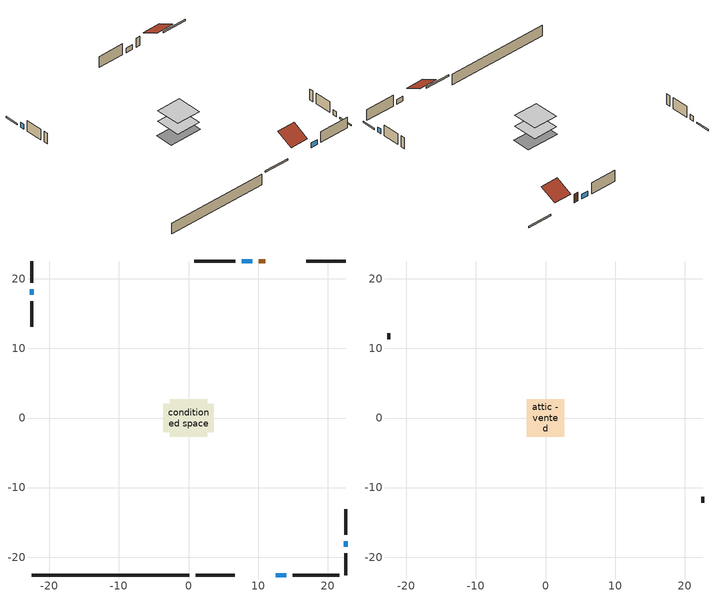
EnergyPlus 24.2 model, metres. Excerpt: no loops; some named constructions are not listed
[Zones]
conditioned space
 floor adiabatic (AdiabaticFloorConstruction): -2.71,-2.71 -2.71,2.71 2.71,2.71 2.71,-2.71 z0.3
 floor foundation (Slab1 construction): -3.64,-2.02 -3.64,2.02 3.64,2.02 3.64,-2.02 z-2.13
 wall outside (RimJoist1 construction): 1.01,-22.56 6.62,-22.56 z0.3:0.61
 wall outside (RimJoist2 construction): -22.56,22.56 -22.56,19.45 z0.3:0.61
 wall outside (RimJoist3 construction): 22.56,22.56 16.95,22.56 z0.3:0.61
 wall outside (RimJoist4 construction): 22.56,-22.56 22.56,-19.45 z0.3:0.61
 wall outside (AdiabaticWallConstruction 1): 11.04,22.56 10.12,22.56 z0.3:2.34
 wall outside (AdiabaticWallConstruction): 12.54,-22.56 14.08,-22.56 / 9.2,22.56 7.65,22.56 z0.3:1.34; -22.56,18.53 -22.56,17.71 / 22.56,-18.53 22.56,-17.71 z0.3:1.4
 wall outside (Wall1 construction): 15.01,-22.56 21.63,-22.56 z0.3:2.74
 wall outside (Wall2 construction): -22.56,16.78 -22.56,13.1 z0.3:2.74
 wall outside (Wall3 construction): 6.72,22.56 0.86,22.56 z0.3:2.74
 wall outside (Wall4 construction): 22.56,-16.78 22.56,-13.1 z0.3:2.74
 wall foundation (FoundationWall1 construction): -22.56,-22.56 0.08,-22.56 z-2.13:0.3
 window (WindowConstruction): 12.54,-22.56 14.08,-22.56 z0.3:1.34
 window (WindowConstruction 1): -22.56,18.52 -22.56,17.71 z0.3:1.4
 window (WindowConstruction 2): 9.2,22.56 7.65,22.56 z0.3:1.34
 window (WindowConstruction 3): 22.56,-18.52 22.56,-17.71 z0.3:1.4
 door (Door): 11.04,22.56 10.12,22.56 z0.3:2.34
 ceiling adiabatic (AdiabaticFloorConstruction): 2.71,-2.71 2.71,2.71 -2.71,2.71 -2.71,-2.71 z0.3
attic - vented
 floor to conditioned space (Floor1 construction Reversed): -2.71,-2.71 -2.71,2.71 2.71,2.71 2.71,-2.71 z2.74
 wall outside (Wall5 construction): -22.56,12.17 -22.56,11.33 z0.3:2.74
 wall outside (Wall6 construction): 22.56,-12.17 22.56,-11.33 z0.3:2.74
 roof outside (Roof1 construction): 11.61,-22.56,2.74 11.61,-18.93,4.56 7.55,-18.93,4.56 7.55,-22.56,2.74
 roof outside (Roof2 construction): 11.97,22.56,2.74 11.97,18.93,4.56 16.03,18.93,4.56 16.03,22.56,2.74
[Material] Roughness=Rough; Thermal Absorptance=0.9
Name | Thickness {m} | Conductivity {W/m-K} | Density {kg/m3} | Specific Heat {J/kg-K} | Solar Absorptance | Visible Absorptance
ceiling loosefill ins | 0.0846667 | 0.0480833 | 16.02 | 1046.75 | 0.7 | 0.7
ceiling stud and cavity | 0.1397 | 0.0920385 | 65.682 | 1177.47 | 0.7 | 0.7
gypsum board | 0.0127 | 0.160291 | 801 | 837.4 | 0.6 | 0.6
[Construction]
Floor1 construction: ceiling loosefill ins, ceiling stud and cavity, gypsum board
[Schedule:Day:Interval]
exterior lighting schedule day 10: No, 01:00, 0.552381, 03:00, 0.510952, 05:00, 0.483333, 06:00, 0.538571, 07:00, 0.607619, 08:00, 0.56619, 09:00, 0.428095, 10:00, 0.345238, 12:00, 0.331429, 13:00, 0.345238, 14:00, 0.386667, 15:00, 0.414286, 16:00, 0.483333, 17:00, 0.607619, 18:00, 0.773333, 19:00, 0.88381, 20:00, 0.939048, 21:00, 0.966667, 22:00, 0.897619, 23:00, 0.773333, 24:00, 0.649048
exterior lighting schedule day 11: No, 01:00, 0.571429, 03:00, 0.528571, 05:00, 0.5, 06:00, 0.557143, 07:00, 0.628571, 08:00, 0.585714, 09:00, 0.442857, 10:00, 0.357143, 12:00, 0.342857, 13:00, 0.357143, 14:00, 0.4, 15:00, 0.428571, 16:00, 0.5, 17:00, 0.628571, 18:00, 0.8, 19:00, 0.914286, 20:00, 0.971429, 21:00, 1, 22:00, 0.928571, 23:00, 0.8, 24:00, 0.671429
exterior lighting schedule day 3: No, 01:00, 0.442857, 03:00, 0.409643, 05:00, 0.3875, 06:00, 0.431786, 07:00, 0.487143, 08:00, 0.453929, 09:00, 0.343214, 10:00, 0.276786, 12:00, 0.265714, 13:00, 0.276786, 14:00, 0.31, 15:00, 0.332143, 16:00, 0.3875, 17:00, 0.487143, 18:00, 0.62, 19:00, 0.708571, 20:00, 0.752857, 21:00, 0.775, 22:00, 0.719643, 23:00, 0.62, 24:00, 0.520357
exterior lighting schedule day 4: No, 01:00, 0.4, 03:00, 0.37, 05:00, 0.35, 06:00, 0.39, 07:00, 0.44, 08:00, 0.41, 09:00, 0.31, 10:00, 0.25, 12:00, 0.24, 13:00, 0.25, 14:00, 0.28, 15:00, 0.3, 16:00, 0.35, 17:00, 0.44, 18:00, 0.56, 19:00, 0.64, 20:00, 0.68, 21:00, 0.7, 22:00, 0.65, 23:00, 0.56, 24:00, 0.47
exterior lighting schedule day 5: No, 01:00, 0.380952, 03:00, 0.352381, 05:00, 0.333333, 06:00, 0.371429, 07:00, 0.419048, 08:00, 0.390476, 09:00, 0.295238, 10:00, 0.238095, 12:00, 0.228571, 13:00, 0.238095, 14:00, 0.266667, 15:00, 0.285714, 16:00, 0.333333, 17:00, 0.419048, 18:00, 0.533333, 19:00, 0.609524, 20:00, 0.647619, 21:00, 0.666667, 22:00, 0.619048, 23:00, 0.533333, 24:00, 0.447619
exterior lighting schedule day 6: No, 01:00, 0.390476, 03:00, 0.36119, 05:00, 0.341667, 06:00, 0.380714, 07:00, 0.429524, 08:00, 0.400238, 09:00, 0.302619, 10:00, 0.244048, 12:00, 0.234286, 13:00, 0.244048, 14:00, 0.273333, 15:00, 0.292857, 16:00, 0.341667, 17:00, 0.429524, 18:00, 0.546667, 19:00, 0.624762, 20:00, 0.66381, 21:00, 0.683333, 22:00, 0.634524, 23:00, 0.546667, 24:00, 0.45881
exterior lighting schedule day 7: No, 01:00, 0.419048, 03:00, 0.387619, 05:00, 0.366667, 06:00, 0.408571, 07:00, 0.460952, 08:00, 0.429524, 09:00, 0.324762, 10:00, 0.261905, 12:00, 0.251429, 13:00, 0.261905, 14:00, 0.293333, 15:00, 0.314286, 16:00, 0.366667, 17:00, 0.460952, 18:00, 0.586667, 19:00, 0.670476, 20:00, 0.712381, 21:00, 0.733333, 22:00, 0.680952, 23:00, 0.586667, 24:00, 0.492381
exterior lighting schedule day 8: No, 01:00, 0.466667, 03:00, 0.431667, 05:00, 0.408333, 06:00, 0.455, 07:00, 0.513333, 08:00, 0.478333, 09:00, 0.361667, 10:00, 0.291667, 12:00, 0.28, 13:00, 0.291667, 14:00, 0.326667, 15:00, 0.35, 16:00, 0.408333, 17:00, 0.513333, 18:00, 0.653333, 19:00, 0.746667, 20:00, 0.793333, 21:00, 0.816667, 22:00, 0.758333, 23:00, 0.653333, 24:00, 0.548333
exterior lighting schedule day 9: No, 01:00, 0.509524, 03:00, 0.47131, 05:00, 0.445833, 06:00, 0.496786, 07:00, 0.560476, 08:00, 0.522262, 09:00, 0.394881, 10:00, 0.318452, 12:00, 0.305714, 13:00, 0.318452, 14:00, 0.356667, 15:00, 0.382143, 16:00, 0.445833, 17:00, 0.560476, 18:00, 0.713333, 19:00, 0.815238, 20:00, 0.86619, 21:00, 0.891667, 22:00, 0.827976, 23:00, 0.713333, 24:00, 0.59869
